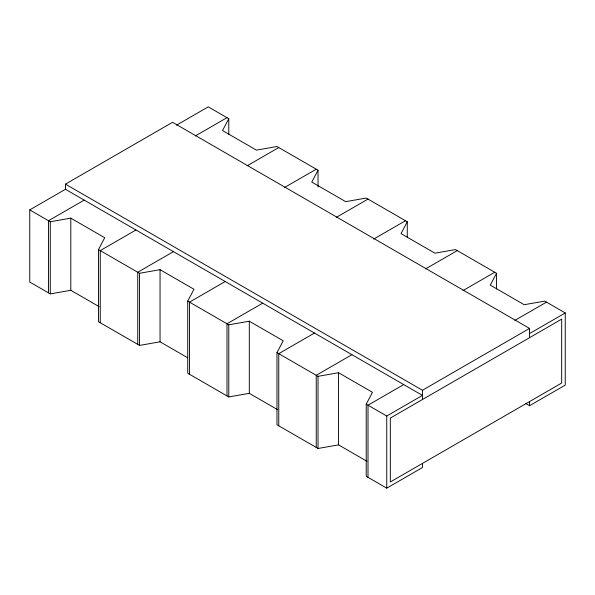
<?xml version="1.0" encoding="UTF-8"?>
<svg xmlns="http://www.w3.org/2000/svg" width="595" height="595" viewBox="0 0 595 595"><rect width="100%" height="100%" fill="white"/><g stroke="black" fill="none" stroke-linecap="round" stroke-linejoin="round"><path stroke-width="0.89" d="M187.663 357.751L160.055 341.813L139.528 345.42L98.473 321.716L98.473 249.58L104.72 237.725L70.805 218.149L50.277 221.757L29.75 209.901L29.75 282.045L50.277 293.893L70.805 290.286L99.201 306.678M176.514 125.166L208.25 106.847L228.778 118.695L222.53 130.55L256.445 150.126L276.972 146.519L318.028 170.222L318.028 186.875M277.701 409.739L249.305 393.34L228.778 396.947L187.722 373.243L187.722 301.107L193.97 289.252L160.055 269.676L139.528 273.284L98.473 249.58M318.028 170.222L311.78 182.077L345.695 201.66L366.222 198.053L407.278 221.757L407.278 237.479M366.951 461.266L338.555 444.874L318.028 448.481L276.972 424.778L276.972 352.634L283.22 340.786L249.305 321.203L228.778 324.811L187.722 301.107M407.278 221.757L401.03 233.604L434.945 253.187L455.473 249.58L496.528 273.284L496.528 289.006M422.45 463.423L422.45 467.544L386.75 488.153L366.222 476.305L366.222 404.161L372.47 392.313L338.555 372.73L318.028 376.338L276.972 352.634M496.528 273.284L490.28 285.131L524.195 304.714L544.722 301.107L565.25 312.955L565.25 385.099L529.55 405.708L525.645 403.455M366.222 404.161L386.75 416.017L422.45 395.4L65.45 189.292L65.45 184.138L172.55 122.302L529.55 328.418L529.55 337.692M29.75 209.901L65.45 189.292M84.193 200.113L48.493 220.723L48.493 292.866M195.257 135.987L226.993 117.669M135.958 229.997L100.258 250.607L100.258 322.75M247.022 165.871L278.757 147.553M173.442 251.64L137.743 272.25L137.743 344.393M284.507 187.514L316.243 169.196M225.208 281.524L189.508 302.134L189.508 374.277M336.272 217.406L368.007 199.08M262.692 303.167L226.993 323.777L226.993 395.92M373.757 239.041L405.493 220.723M314.458 333.051L278.757 353.668L278.757 425.804M425.522 268.933L457.257 250.607M351.942 354.694L316.243 375.304L316.243 447.447M463.007 290.568L494.743 272.25M403.707 384.578L368.007 405.195L368.007 477.331M514.772 320.46L546.507 302.134M65.45 184.138L422.45 390.253L529.55 328.418M529.55 333.572L565.25 312.955M529.55 401.588L529.55 405.708M422.45 390.253L422.45 399.528M386.75 416.017L386.75 488.153M338.555 372.73L338.555 444.874M318.028 376.338L318.028 448.481M249.305 321.203L249.305 393.34M228.778 118.695L228.778 134.418M228.778 324.811L228.778 396.947M160.055 269.676L160.055 341.813M139.528 273.284L139.528 345.42M70.805 218.149L70.805 290.286M50.277 221.757L50.277 293.893M561.68 319.143L390.32 418.077L390.32 481.972L561.68 383.039L561.68 319.143"/></g></svg>
